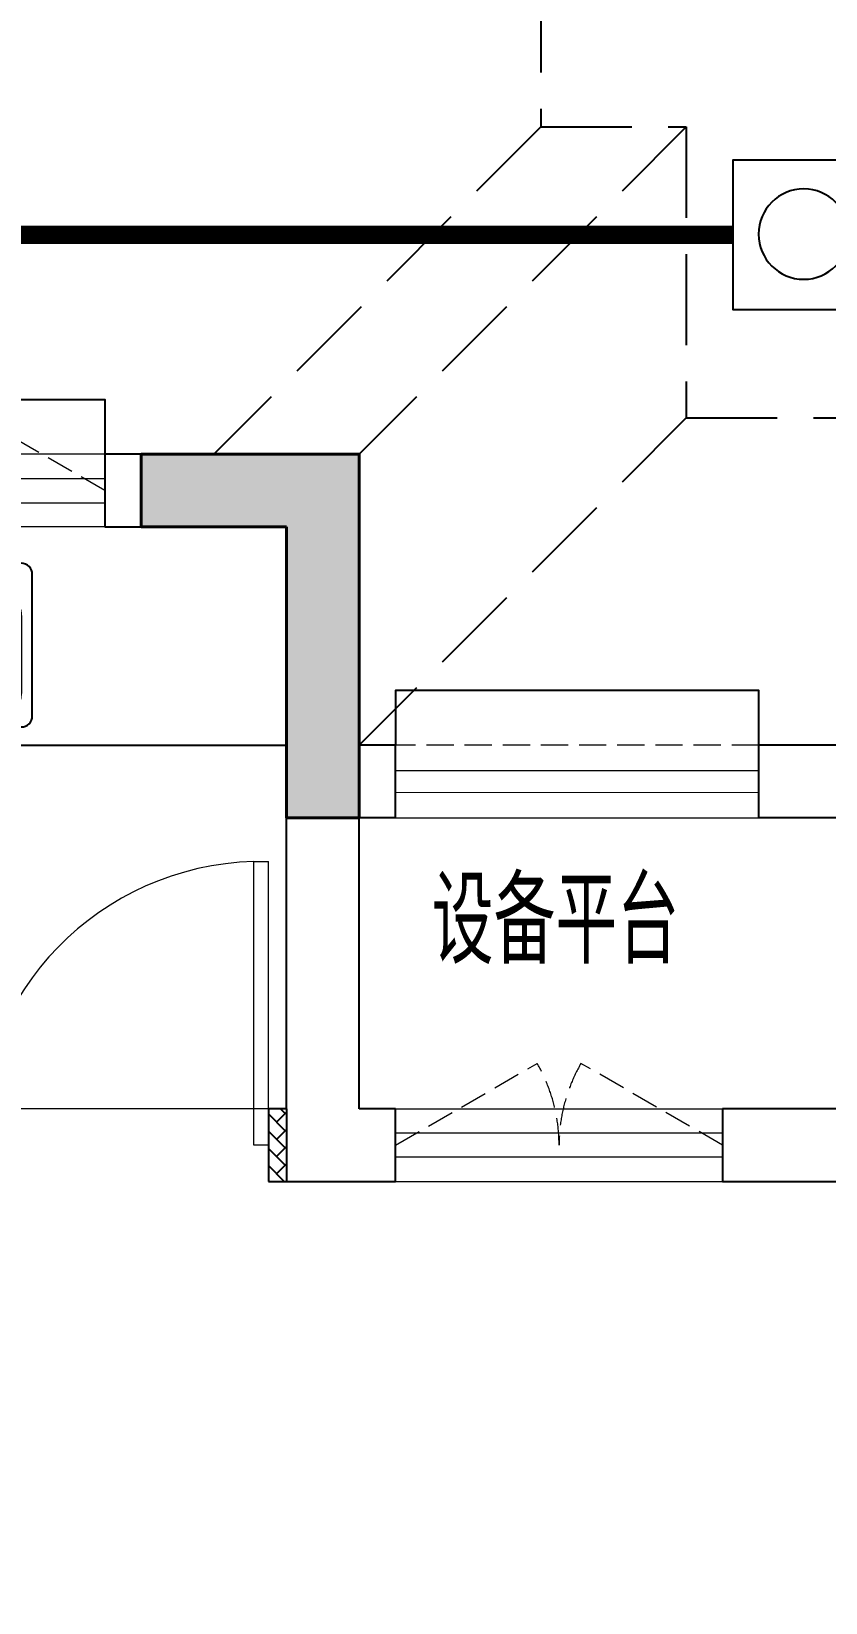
# Model space of a CAD drawing. Extents: x 3753737 to 4713801, y -857380 to 24339.
# Drawn here: x 4510247 to 4512432, y -733491 to -729171 of the extents above; entities that cross this region are included whole.
import ezdxf

# ---------------------------------------------------------------- set-up
doc = ezdxf.new("R2010")
doc.units = 0
doc.header["$LTSCALE"] = 1000
doc.header["$MEASUREMENT"] = 0
doc.linetypes.add('DASH', pattern=[0.35, 0.25, -0.1])
doc.layers.get('0').update_dxf_attribs({"linetype": 'CONTINUOUS'})
for name, color, linetype in [('!!DIM-动力', 7, 'CONTINUOUS'), ('!!电气', 1, 'CONTINUOUS'), ('AH-FURNITURE', 1, 'CONTINUOUS'), ('LVTRY', 252, 'CONTINUOUS'), ('WALL', 252, 'CONTINUOUS'), ('WIRE-综合布线', 5, 'DASH'), ('保温', 6, 'CONTINUOUS'), ('卫生间', 6, 'CONTINUOUS'), ('建筑-排气道', 252, 'CONTINUOUS'), ('看线', 185, 'CONTINUOUS')]:
    doc.layers.add(name, color=color, linetype=linetype)
for name, color, linetype, lineweight in [('COLUMN', 252, 'CONTINUOUS', 40), ('PUB_HATCH', 8, 'CONTINUOUS', 9), ('PUB_TEXT', 7, 'CONTINUOUS', 20), ('WINDOW', 146, 'CONTINUOUS', 20), ('平面-栏杆', 56, 'CONTINUOUS', 15), ('平面-看线', 252, 'CONTINUOUS', 15), ('平面-空调预留孔', 252, 'CONTINUOUS', 15), ('立面-洞口示意', 252, 'CONTINUOUS', 13)]:
    doc.layers.add(name, color=color, linetype=linetype, lineweight=lineweight)
doc.styles.add('DIM_FONT', font='SIMPLEX', dxfattribs={"width": 0.7, "bigfont": 'GBCBIG'})
doc.styles.get("Standard").update_dxf_attribs({"font": 'gbenor.shx', "bigfont": 'gbcbig.shx'})

# ---------------------------------------------------------------- blocks, each defined once
blk = doc.blocks.new('A$C148B7D8E')
at = {"layer": '卫生间', "color": 252, "linetype": 'DASH'}
for p, q in [((7300.000010908523, 10799.99611648254), (8200.000002083485, 9900.000007877126)), ((7700.002592263394, 10799.9963257052), (8600.002583438356, 9900.00021709979)), ((7300.000007618219, 10000.0000001312), (8200.000458202965, 9100.000000147615))]:
    blk.add_line(p, q, dxfattribs=at)
blk.add_lwpolyline([(16100.0017727029, 13999.99896146997), (16100.00177205505, 15399.99869960139), (7700.000186217541, 15399.9987034885), (7700.00259226287, 10799.99731380143), (7300.000010908523, 10799.99611648254), (7300.000007618219, 10000.0000001312), (900.0000073142583, 10000.00000001432), (900.000007365481, 9000.024217333877), (-899.9999926876626, 9000.024321453297), (-899.9999969094642, -900.0000000767177), (1750.000030706404, -899.999999850872), (1750.000019971107, -2099.999998709653), (23449.99997818546, -2099.999804583029), (23449.9999782659, -899.9999998953426), (25100.00000309735, -900.0000000060536)], dxfattribs=at)
blk = doc.blocks.new('rtyg7uyhg')
at = {"layer": 'LVTRY'}
for p, q in [((193590.3031336021, 45458.1133254503), (193590.3030643982, 45069.47696181395)), ((194234.6213208837, 45488.79502889935), (193620.9849572473, 45488.79513816872)), ((194265.3030643982, 45069.47684161765), (194265.3031336021, 45458.113205254)), ((193682.3485790417, 45406.97694542356), (193887.8216881326, 45406.97690883528)), ((193896.3984467548, 45429.87059594441), (193857.5823896687, 45326.26016876537)), ((193925.7802168131, 45440.40881343969), (193940.0533153456, 45432.16822680717)), ((194111.8940335871, 45406.97686893496), (194173.2576699507, 45406.97685800815)), ((193875.2965560293, 45316.03289288385), (193945.6178257855, 45401.45376218002)), ((193620.9848935069, 45130.84059271414), (193620.9849317512, 45345.61331998683)), ((193857.5823896687, 45326.26016876537), (193875.2965560293, 45316.03289288385)), ((194009.6212953876, 45345.61325078298), (194009.6212571432, 45130.84052351015)), ((194050.5303480524, 45130.84051622554), (194050.5303862967, 45345.61324349836)), ((194234.6212953876, 45345.61321071758), (194234.6212571432, 45130.84048344476)), ((193948.2576098526, 45069.47689807355), (193682.3485189436, 45069.47694542356)), ((194173.2576098526, 45069.47685800816), (194111.893973489, 45069.47686893508)), ((193620.9848771165, 45038.79513816872), (194234.621240753, 45038.79502889935))]:
    blk.add_line(p, q, dxfattribs=at)
for centre, radius in [((193866.4394935961, 45437.65873082454), 20.45454545454545), ((193989.1667663234, 45437.6587089707), 20.45454545454545), ((194070.9849481416, 45437.65869440146), 20.45454545454545), ((193815.3030944472, 45238.22692174855), 25.56818181818182), ((194137.4621853563, 45238.2268643822), 25.56818181818182)]:
    blk.add_circle(centre, radius, dxfattribs=at)
for centre, radius, start, end in [((193620.9849517839, 45458.11331998683), 30.68181818181818, 89.99998979807194, 179.9999897972382), ((194234.6213154203, 45458.11321071746), 30.68181818181818, 359.9999897972382, 89.99998979807194), ((193682.3485681149, 45345.61330905991), 61.36363636363636, 89.99998979807194, 179.9999897972382), ((193915.5529409315, 45422.69466753349), 20.45454545454545, 59.99998980057491, 159.4623117970261), ((193929.8260394641, 45414.45408090108), 20.45454545454545, 320.5376677968172, 59.99998980057491), ((193948.2576590239, 45345.6132617099), 61.36363636363636, 359.9999897972382, 89.99998979807194), ((194111.8940226603, 45345.61323257144), 61.36363636363636, 89.99998979807194, 179.9999897972382), ((194173.2576590239, 45345.6132216445), 61.36363636363636, 359.9999897972382, 89.99998979807194), ((193682.3485298705, 45130.84058178721), 61.36363636363636, 179.9999897972382, 269.9999897980719), ((193948.2576207797, 45130.8405344372), 61.36363636363636, 269.9999897980719, 359.9999897972382), ((194111.893984416, 45130.84050529861), 61.36363636363636, 179.9999897972382, 269.9999897980719), ((194173.2576207797, 45130.84049437181), 61.36363636363636, 269.9999897980719, 359.9999897972382), ((193620.9848825799, 45069.47695635049), 30.68181818181818, 179.9999897972382, 269.9999897980719), ((194234.6212462163, 45069.47684708112), 30.68181818181818, 269.9999897980719, 359.9999897972382)]:
    blk.add_arc(centre, radius, start, end, dxfattribs=at)
at = {"layer": 'LVTRY', "style": 'DIM_FONT', "width": 0.8, "flags": 9}
for tag in ['XSIZE', 'YSIZE']:
    blk.add_attdef(tag, (193927.8031388824, 45487.7665121054), '', height=0.5, rotation=89.99998979807198, dxfattribs=at)
blk = doc.blocks.new('A$C60D053AF')
at = {"layer": 'AH-FURNITURE', "color": 8}
for p, q in [((192.50000075961, -70.99998518347275), (327.5735938884318, -70.99998518347275)), ((355.8578651358839, -82.71571393602062), (384.1611659948248, -129.0190147949615)), ((232.5000007597264, -89.99999966996256), (128.2842720070621, -89.99999966996256)), ((232.5000007597264, -109.9999996698461), (128.2842720075278, -109.9999996699626)), ((192.50000075961, -90.99998518347275), (327.5735938884318, -90.99998518347275)), ((245.0000007597264, -129.4999851834727), (245.0000007597264, -122.4999996698461)), ((265.0000007597264, -129.4999851834727), (265.0000007597264, -122.4999996698461)), ((341.7157295121578, -96.85784955974668), (370.0190303710988, -143.1611504186876)), ((255.0000007597264, -280.9999851834727), (255.0000007597264, -250.9999851834727)), ((393.0000007597264, -280.9999851834727), (393.0000007597264, -250.9999851834727)), ((255.0000007597264, -280.9999851834727), (393.0000007597264, -280.9999851834727))]:
    blk.add_line(p, q, dxfattribs=at)
for points in [[(170.00000075961, -67.99998518347275, 1), (170.00000075961, -93.99998518358916), (192.50000075961, -93.99998518347275), (192.50000075961, -67.99998518347275)], [(234.0000007597264, -250.9999851834727), (414.0000007597264, -250.9999851834727, 0.4142135623730951), (424.0000007597264, -240.9999851834727), (424.0000007597264, -110.9999851834727, 0.4142135623730951), (414.0000007597264, -100.9999851834727), (234.0000007597264, -100.9999851834727, 0.4142135623730951), (224.0000007597264, -110.9999851834727), (224.0000007597264, -240.9999851834727, 0.4142135623730951)], [(268.0000007597264, -122.4999996698461), (268.0000007597264, -106.9999996698461, 0.4142135623724265), (248.0000007597264, -86.99999966984615), (232.5000007597264, -86.99999966984615), (232.50000075961, -112.9999996698461), (242.0000007597264, -112.9999996698461), (242.0000007597264, -122.4999996698461)], [(242.0000007597264, -151.9999851834727, 1), (268.0000007597264, -151.9999851834727), (268.0000007597264, -129.4999851834727), (242.0000007597264, -129.4999851834727)], [(383.8076126043452, -161.1923733388539, 1), (402.192388915224, -142.8075970279751), (386.2824863384012, -126.8976944513852), (367.8977100276388, -145.282470762264)]]:
    blk.add_lwpolyline(points, format="xyb", close=True, dxfattribs=at)
for centre, radius in [((100.0000007598428, -99.99999967066105), 30), ((255.0000007597264, -151.9999851834727), 15), ((255.0000007597264, -151.9999851834727), 10), ((393.0000007597264, -151.9999851834727), 15), ((393.0000007597264, -151.9999851834727), 10)]:
    blk.add_circle(centre, radius, dxfattribs=at)
for radius in [40, 20]:
    blk.add_arc((327.5735938884318, -110.9999851834727), radius, 45, 90, dxfattribs=at)
blk = doc.blocks.new('A-Kitchen-7')
at = {"layer": 'LVTRY'}
for p, q in [((-518.6581278588565, 779.725278688129), (-7.244008776673581, 834.3051076843403)), ((-3.585880917788018, 810.5855355854728), (-515, 756.005706589378)), ((-7.244008776673581, 834.3051076843403), (-3.585880917788018, 810.5855355854728)), ((-515, 756.005706589378), (-518.6581278588565, 779.725278688129)), ((-485.6368437646597, 760.5342107040924), (-484.9384396369278, 756.005706589378)), ((-29.12075551543967, 766.9560861630598), (-112.0975807690556, 756.005706589378)), ((-29.12075551546877, 766.9560861630598), (-35.20590834700852, 806.4126680237241)), ((515, 780), (-5.820766091346741e-11, 780)), ((0, 756.005706589378), (-5.820766091346741e-11, 780)), ((515, 756.005706589378), (515, 780)), ((515, 756.005706589378), (-515, 756.005706589378)), ((-515, 756.005706589378), (-515, 40)), ((515, 40), (515, 756.005706589378)), ((-515, 40), (515, 40))]:
    blk.add_line(p, q, dxfattribs=at)
blk.add_lwpolyline([(-468.9430810984049, 40), (-468.9430810984049, 0), (468.9430810984049, 0), (468.9430810984632, 40)], close=True, dxfattribs=at)
blk = doc.blocks.new('FRSDFDGDGDRGDR')
at = {"layer": '平面-空调预留孔', "color": 252}
for p, q in [((699612.3179923807, 775043.9561356568), (699612.3179923807, 775441.1561356868)), ((699618.9179923869, 775447.756135683), (699746.3179923192, 775447.756135683)), ((699746.3179923192, 775447.756135683), (699746.3179923192, 775355.3561357355)), ((699726.5179923008, 775348.7561357393), (699739.7179923131, 775348.7561357393)), ((699719.9179922946, 775342.156135743), (699719.9179922946, 775142.9561356006)), ((699726.5179923008, 775136.3561356043), (699739.7179923131, 775136.3561356043)), ((699746.3179923192, 775129.7561356081), (699746.3179923192, 775037.3561356605)), ((699746.3179923192, 775037.3561356605), (699618.9179923869, 775037.3561356605))]:
    blk.add_line(p, q, dxfattribs=at)
blk.add_lwpolyline([(699766.1179923377, 775166.7161355871), (699792.5179923623, 775153.5161355946), (699792.5179923623, 775057.1561356493), (699766.1179923377, 775043.9561356568), (699766.1179923377, 775017.5561356718), (699618.9179923869, 775017.5561356718, -0.4142135623730951), (699592.5179923623, 775043.9561356568), (699592.5179923623, 775441.1561356868, -0.4142135623730951), (699618.9179923869, 775467.5561356718), (699766.1179923377, 775467.5561356718), (699766.1179923377, 775441.1561356868), (699792.5179923623, 775427.9561356943), (699792.5179923623, 775331.596135749), (699766.1179923377, 775318.3961357565)], format="xyb", close=True, dxfattribs=at)
for centre, radius in [((699739.7179923131, 775331.596135749), 10.55999999400228), ((699739.7179923131, 775243.1561357992), 15.83999999100342), ((699739.7179923131, 775153.5161355946), 10.55999999400228)]:
    blk.add_circle(centre, radius, dxfattribs=at)
for centre, radius, start, end in [((699618.917992382, 775441.1561356819), 6.600000001199078, 89.99999995997936, 179.9999999533093), ((699726.5179922959, 775342.1561357381), 6.600000001199078, 89.99999995997936, 179.9999999533093), ((699739.717992318, 775355.3561357405), 6.600000001206354, 269.9999999599793, 359.9999999533093), ((699726.5179922959, 775142.9561356056), 6.600000001199078, 180.0000000400206, 270.0000000533608), ((699739.717992318, 775129.7561356032), 6.600000001206354, 4.002063966804346e-08, 90.00000005336085), ((699618.917992382, 775043.9561356618), 6.600000001199078, 180.0000000400206, 270.0000000533608)]:
    blk.add_arc(centre, radius, start, end, dxfattribs=at)
blk = doc.blocks.new('*U136')
h = blk.add_hatch(color=5)
h.set_gradient(color1=(0, 0, 255), rotation=180, tint=1)
h.paths.add_polyline_path([(3.524958103184869e-15, -2.819966482547906e-15), (-6.350000000000009, -6.349999999999992), (-6.350000000000001, -2.159000000000014), (-15, -2.158999999999999), (-14.99999999999999, 2.159000000000044), (-6.349999999999993, 2.159000000000029), (-6.349999999999985, 6.350000000000009)])
at = {"color": 0, "linetype": 'Continuous'}
blk.add_lwpolyline([(3.524958103184869e-15, -2.819966482547906e-15), (-6.350000000000009, -6.349999999999992), (-6.350000000000001, -2.159000000000014), (-15, -2.158999999999999), (-14.99999999999999, 2.159000000000044), (-6.349999999999993, 2.159000000000029), (-6.349999999999985, 6.350000000000009)], close=True, dxfattribs=at)
blk = doc.blocks.new('GDGDRGDRGRD')
at = {"layer": 'PUB_HATCH'}
blk.add_hatch(color=252, dxfattribs=at).paths.add_polyline_path([(430319.8194221912, 370173.5999658863), (430319.8194221912, 370443.5999658863), (430179.8194221912, 370443.5999658863), (430179.8194221912, 370428.5999658863), (430284.8194221912, 370428.5999658863), (430304.8194221912, 370408.5999658863), (430304.8194221912, 370208.5999658863), (430284.8194221912, 370188.5999658863), (429964.8194221912, 370188.5999658863), (429944.8194221912, 370208.5999658863), (429944.8194221912, 370408.5999658863), (429964.8194221912, 370428.5999658863), (430069.8194221912, 370428.5999658863), (430069.8194221912, 370443.5999658863), (429929.8194221912, 370443.5999658863), (429929.8194221912, 370173.5999658863)])
at = {"layer": 'LVTRY', "color": 251}
for p, q in [((430080.5498987493, 371515.3769317719), (429864.6097976839, 371758.3326651105)), ((430334.8192843065, 371758.3326651105), (429864.6097976839, 371758.3326651105)), ((429864.6097976839, 371758.3326651105), (429864.6097976839, 370858.3326651105)), ((430234.8192843063, 370858.3326651105), (430234.8192843063, 371758.3326651105)), ((430334.8192843065, 371515.3769317719), (430080.5498987493, 371515.3769317719)), ((430080.5498987493, 371515.3769317719), (430080.5498987493, 371100.2783888946)), ((429864.6097976839, 370858.3326651105), (430080.5498987493, 371100.2783888946)), ((430080.5498987493, 371100.2783888946), (430334.8192843065, 371100.2783888946)), ((429864.6097976839, 370858.3326651105), (430334.8192843065, 370858.3326651105))]:
    blk.add_line(p, q, dxfattribs=at)
at = {"layer": 'LVTRY'}
for p, q in [((429914.8192843065, 370948.3326651105), (429914.8192843065, 371668.3326651105)), ((429924.8192843065, 371678.3326651105), (430324.8192843065, 371678.3326651106)), ((430234.8192843063, 371668.3326651106), (430234.819284306, 370948.3326651105)), ((429994.8192843065, 371628.3326651106), (429994.8192843065, 371418.3326651106)), ((429999.8192843065, 371628.3326651106), (429999.8192843065, 371418.3326651106)), ((430289.8192843065, 371638.3326651107), (430004.8192843065, 371638.3326651106)), ((430289.8192843065, 371633.3326651107), (430004.8192843065, 371633.3326651106)), ((430045.069284306, 371658.3326651107), (430045.069284306, 371568.3326651106)), ((430049.569284306, 371658.3326651107), (430045.069284306, 371658.3326651107)), ((430049.569284306, 371568.3326651106), (430049.569284306, 371658.3326651107)), ((430194.8192843063, 371418.3326651106), (430194.8192843063, 371628.3326651107)), ((430199.8192843063, 371418.3326651106), (430199.8192843063, 371628.3326651107)), ((430045.069284306, 371568.3326651106), (430049.569284306, 371568.3326651106)), ((429974.8192843067, 371525.5826651108), (430102.3192843067, 371525.5826651108)), ((429974.8192843067, 371521.0826651108), (429974.8192843067, 371525.5826651108)), ((430102.3192843067, 371521.0826651108), (429974.8192843067, 371521.0826651108)), ((430219.819284306, 371525.5826651108), (430092.319284306, 371525.5826651108)), ((430092.319284306, 371525.5826651108), (430092.319284306, 371521.0826651108)), ((430092.319284306, 371521.0826651108), (430219.819284306, 371521.0826651108)), ((430102.3192843067, 371525.5826651108), (430102.3192843067, 371521.0826651108)), ((430219.819284306, 371521.0826651108), (430219.819284306, 371525.5826651108)), ((430234.8192843063, 371100.2783888946), (430234.8192843063, 371515.3769317719)), ((430045.069284306, 371388.3326651105), (430045.069284306, 371478.3326651106)), ((430045.069284306, 371478.3326651106), (430049.569284306, 371478.3326651106)), ((430049.569284306, 371478.3326651106), (430049.569284306, 371388.3326651105)), ((430004.8192843065, 371413.3326651106), (430289.8192843065, 371413.3326651106)), ((430004.8192843065, 371408.3326651106), (430289.8192843065, 371408.3326651106)), ((429954.8192843065, 371338.9358614974), (429954.8192843065, 371377.7294687249)), ((430049.569284306, 371388.3326651105), (430045.069284306, 371388.3326651105)), ((429935.4224806934, 371358.3326651105), (429974.2160879209, 371358.3326651105)), ((429954.8192843065, 371238.9358614974), (429954.8192843065, 371277.7294687249)), ((429935.4224806934, 371258.3326651105), (429974.2160879209, 371258.3326651105)), ((429994.8192843065, 370988.3326651105), (429994.8192843065, 371198.3326651105)), ((429999.8192843065, 370988.3326651105), (429999.8192843065, 371198.3326651105)), ((430004.8192843065, 371208.3326651105), (430289.8192843065, 371208.3326651105)), ((430004.8192843065, 371203.3326651105), (430289.8192843065, 371203.3326651105)), ((430045.069284306, 371228.3326651105), (430045.069284306, 371138.3326651105)), ((430049.569284306, 371228.3326651105), (430045.069284306, 371228.3326651105)), ((430049.569284306, 371138.3326651105), (430049.569284306, 371228.3326651105)), ((430194.8192843063, 371198.3326651105), (430194.8192843063, 370988.3326651104)), ((430199.8192843063, 371198.3326651105), (430199.8192843063, 370988.3326651104)), ((430045.069284306, 371138.3326651105), (430049.569284306, 371138.3326651105)), ((430102.3192843067, 371095.5826651102), (429974.8192843067, 371095.5826651102)), ((429974.8192843067, 371095.5826651102), (429974.8192843067, 371091.0826651102)), ((429974.8192843067, 371091.0826651102), (430102.3192843067, 371091.0826651102)), ((430092.319284306, 371091.0826651102), (430092.319284306, 371095.5826651102)), ((430092.319284306, 371095.5826651102), (430219.819284306, 371095.5826651102)), ((430219.819284306, 371091.0826651102), (430092.319284306, 371091.0826651102)), ((430102.3192843067, 371091.0826651102), (430102.3192843067, 371095.5826651102)), ((430219.819284306, 371095.5826651102), (430219.819284306, 371091.0826651102)), ((430045.069284306, 370958.3326651105), (430045.069284306, 371048.3326651105)), ((430045.069284306, 371048.3326651105), (430049.569284306, 371048.3326651105)), ((430049.569284306, 371048.3326651105), (430049.569284306, 370958.3326651105)), ((430289.8192843065, 370983.3326651104), (430004.8192843065, 370983.3326651105)), ((430289.8192843065, 370978.3326651104), (430004.8192843065, 370978.3326651105)), ((430324.8192843063, 370938.3326651105), (429924.8192843065, 370938.3326651105)), ((430049.569284306, 370958.3326651105), (430045.069284306, 370958.3326651105))]:
    blk.add_line(p, q, dxfattribs=at)
at = {"layer": 'LVTRY', "color": 252}
for p, q in [((430069.8194221912, 370428.5999658863), (430069.8194221912, 370443.5999658863)), ((430179.8194221912, 370428.5999658863), (430179.8194221912, 370443.5999658863))]:
    blk.add_line(p, q, dxfattribs=at)
at = {"layer": 'LVTRY'}
blk.add_lwpolyline([(429608.8200653884, 370758.3318186465), (429734.819284306, 370758.3318186465), (429734.8192843065, 371758.3324083135), (427634.8193110233, 371758.3326651104)], dxfattribs=at)
at = {"layer": 'LVTRY', "color": 252}
for points in [[(430334.8194221912, 370158.5999658863), (429914.8194221912, 370158.5999658863), (429914.8194221912, 370458.5999658863), (430334.8194221912, 370458.5999658863)], [(430319.8194221912, 370173.5999658863), (429929.8194221912, 370173.5999658863), (429929.8194221912, 370443.5999658863), (430319.8194221912, 370443.5999658863)], [(429964.8194221912, 370428.5999658863), (430284.8194221912, 370428.5999658863), (430304.8194221912, 370408.5999658863), (430304.8194221912, 370208.5999658863), (430284.8194221912, 370188.5999658863), (429964.8194221912, 370188.5999658863), (429944.8194221912, 370208.5999658863), (429944.8194221912, 370408.5999658863), (429964.8194221912, 370428.5999658863)]]:
    blk.add_lwpolyline(points, close=True, dxfattribs=at)
at = {"layer": 'LVTRY'}
for centre, radius in [((430147.3192843065, 371523.3326651106), 29.7), ((430147.3192843065, 371523.3326651106), 11.7), ((429954.8192843065, 371358.3326651105), 16.99680361435897), ((429954.8192843065, 371258.3326651105), 16.99680361435897), ((430147.3192843065, 371093.3326651105), 29.7), ((430147.3192843065, 371093.3326651105), 11.7)]:
    blk.add_circle(centre, radius, dxfattribs=at)
for centre, radius, start, end in [((429924.8192843065, 371668.3326651105), 10, 90, 180), ((430224.8192843063, 371668.3326651106), 10, 0, 90), ((430004.8192843065, 371628.3326651106), 10, 90, 180), ((430004.8192843065, 371628.3326651106), 5, 90, 180), ((430189.8192843063, 371628.3326651107), 10, 0, 90), ((430189.8192843063, 371628.3326651107), 5, 0, 90), ((430047.3192843063, 371523.3326651106), 56.7, 2.274239184178576, 87.72576081585424), ((430147.3192843065, 371523.3326651106), 56.7, 92.27423918414576, 177.7257608158206), ((430047.3192843063, 371523.3326651106), 52.2, 2.470411041650347, 87.52958895835897), ((430147.3192843065, 371523.3326651106), 52.2, 92.47041104164106, 177.5295889583496), ((430047.3192843063, 371523.3326651106), 56.7, 272.2742391841458, 357.7257608158206), ((430047.3192843063, 371523.3326651106), 52.2, 272.4704110416411, 357.5295889583505), ((430147.3192843065, 371523.3326651106), 56.7, 182.2742391841786, 267.7257608158542), ((430147.3192843065, 371523.3326651106), 52.2, 182.4704110416495, 267.5295889583589), ((430004.8192843065, 371418.3326651106), 10, 180, 270), ((430004.8192843065, 371418.3326651106), 5, 180, 270), ((430189.8192843063, 371418.3326651106), 5, 270, 0), ((430189.8192843063, 371418.3326651106), 10, 270, 0), ((430004.8192843065, 371198.3326651105), 10, 90, 180), ((430004.8192843065, 371198.3326651105), 5, 90, 180), ((430189.8192843063, 371198.3326651105), 10, 0, 90), ((430189.8192843063, 371198.3326651105), 5, 0, 90), ((430047.3192843063, 371093.3326651105), 56.7, 2.274239184178576, 87.72576081585424), ((430147.3192843065, 371093.3326651105), 56.7, 92.27423918414576, 177.7257608158206), ((430047.3192843063, 371093.3326651105), 52.2, 2.470411041650347, 87.52958895835897), ((430147.3192843065, 371093.3326651105), 52.2, 92.47041104164106, 177.5295889583496), ((430047.3192843063, 371093.3326651105), 56.7, 272.2742391841458, 357.7257608158206), ((430047.3192843063, 371093.3326651105), 52.2, 272.4704110416411, 357.5295889583505), ((430147.3192843065, 371093.3326651105), 56.7, 182.2742391841786, 267.7257608158542), ((430147.3192843065, 371093.3326651105), 52.2, 182.4704110416495, 267.5295889583589), ((430004.8192843065, 370988.3326651105), 10, 180, 270), ((430004.8192843065, 370988.3326651105), 5, 180, 270), ((430189.8192843063, 370988.3326651104), 5, 270, 0), ((430189.8192843063, 370988.3326651104), 10, 270, 0), ((429924.8192843065, 370948.3326651105), 10, 180, 270), ((430224.819284306, 370948.3326651105), 10, 270, 0)]:
    blk.add_arc(centre, radius, start, end, dxfattribs=at)
at = {"layer": '立面-洞口示意', "color": 252}
blk.add_lwpolyline([(430334.8194221912, 370158.5999658863), (430071.267485077, 370252.5493491433), (429914.8194221912, 370458.5999658863)], dxfattribs=at)
at = {"xscale": -1, "rotation": 270}
blk.add_blockref('FRSDFDGDGDRGDR', (-345582.7355588751, -327434.1861710575), dxfattribs=at)
at = {"rotation": 270}
blk.add_blockref('A$C60D053AF', (430334.8190180612, 372358.3312170932), dxfattribs=at)
at = {"xscale": -1}
blk.add_blockref('rtyg7uyhg', (622599.6224451121, 326769.5373516738), dxfattribs=at)
at = {"layer": 'LVTRY', "color": 1, "extrusion": (0, 0, -1), "xscale": -0.7999999999883585, "yscale": 0.7999999999883585, "zscale": -0.7999999999883585}
blk.add_blockref('A-Kitchen-7', (-429196.8200653944, 370158.6015610829), dxfattribs=at)
at = {"layer": '建筑-排气道', "xscale": -5, "yscale": 5, "zscale": 5, "rotation": 90}
blk.add_blockref('*U136', (430134.7224746661, 370490.9122366606), dxfattribs=at)
blk = doc.blocks.new('GFDGFSDFGD')
at = {"layer": 'PUB_HATCH'}
blk.add_hatch(color=256, dxfattribs=at).paths.add_polyline_path([(461916.709151936, 374823.7249912273), (461916.7092202038, 374623.7240320508), (462316.6248621864, 374623.7242368265), (462316.6248093613, 373823.7245942427), (462516.6239908519, 373823.7238780342), (462516.6245610018, 374823.7248459149)])
at = {"layer": 'COLUMN', "color": 252}
for p, q in [((461916.709151936, 374823.7249912273), (461916.7092202038, 374623.7240320508)), ((462516.6245610018, 374823.7248459149), (461916.709151936, 374823.7249912273)), ((462516.6239908519, 373823.7238780342), (462516.6245610018, 374823.7248459149)), ((461916.7092202038, 374623.7240320508), (462316.6248621864, 374623.7242368265)), ((462316.6248621864, 374623.7242368265), (462316.6248093613, 373823.7245942427)), ((462316.6248093613, 373823.7245942427), (462516.6239908519, 373823.7238780342))]:
    blk.add_line(p, q, dxfattribs=at)
blk = doc.blocks.new('GDFGDGRD')
at = {"layer": '保温', "linetype": 'ByBlock', "ltscale": 10}
h = blk.add_hatch(dxfattribs=at)
h.set_pattern_fill('AR-HBONE', color=251, scale=55)
h.set_pattern_definition([(45, (0, 0), (0, 47.41575231924514), [100.584, -33.528]), (135, (23.70786, 23.70786), (3.05311331771918e-15, 47.41575231924513), [100.584, -33.528])])
h.paths.add_polyline_path([(428966.578379888, 372823.7247212567), (428966.5790232959, 373023.7247251226), (428916.5790233049, 373023.7249310016), (428916.5783798971, 372823.7249271357)])
at = {"layer": '保温', "color": 251, "linetype": 'ByBlock', "ltscale": 10}
blk.add_line((428916.5787015874, 373023.7248241272), (428916.578701565, 372823.724824273), dxfattribs=at)
blk = doc.blocks.new('$DorLib2D$00000001')
for p, q in [((0.45, 0.9750000000000001), (0.5000000000000002, 0.9750000000000001)), ((0.45, 0), (0.45, 0.9750000000000001)), ((0.5, 0), (0.5, 0.9750000000000001)), ((0.5, 0), (0.45, 0))]:
    blk.add_line(p, q)
at = {"lineweight": 13}
blk.add_arc((0.475, 0), 0.975, 91.4692835813538, 180, dxfattribs=at)
blk = doc.blocks.new('$WINLIB2D$00000001')
at = {"color": 0}
for points in [[(-0.4999999999999964, 0.5000000000000142), (-0.4999999999999964, -0.4999999999999858)], [(-0.4999999999999964, 0.5000000000000142), (0.5000000000000036, 0.5000000000000142)], [(0.5000000000000036, -0.4999999999999858), (0.5000000000000036, 0.5000000000000142)], [(0.5000000000000036, 0.1666666666666714), (-0.4999999999999964, 0.1666666666666714)], [(0.5000000000000036, -0.1666666666666572), (-0.4999999999999964, -0.1666666666666572)], [(-0.4999999999999964, -0.4999999999999858), (0.5000000000000036, -0.4999999999999858)]]:
    blk.add_lwpolyline(points, dxfattribs=at)
blk = doc.blocks.new('A$C5F341E43')
at = {"layer": 'WALL', "color": 252}
for p, q in [((41900.00000991373, 10999.99999903199), (41199.99899732426, 10999.99999898719)), ((41199.99899732426, 10999.99999898719), (41199.99899733705, 10799.99999898723)), ((41900.00000990069, 10199.99999134099), (41900.00000991373, 10999.99999903199)), ((41199.99899733705, 10799.99999898723), (41700.00000991047, 10799.99999901921)), ((41700.00000989903, 10099.99999134359), (41700.00000991047, 10799.99999901921)), ((41999.99949709047, 10199.9999913401), (41900.00000990069, 10199.99999134099)), ((41999.9994970886, 9999.999991340097), (41999.99949709047, 10199.9999913401)), ((43600.00000950223, 10199.99999132414), (43000.00000980422, 10199.99999133637)), ((43000.00000980012, 9999.999991336372), (43000.00000980422, 10199.99999133637)), ((41700.00000988481, 9199.999991430292), (41700.00000989903, 10099.99999134354)), ((41900.00000988476, 9199.999991272005), (41900.00000989742, 9999.999991341023)), ((41999.9994970886, 9999.999991340097), (41900.00000989742, 9999.999991341023)), ((43400.00000949668, 9999.999991328224), (43000.00000980012, 9999.999991336372)), ((41700.00000988481, 9199.999991430292), (41649.99963728258, 9199.999991430806)), ((41649.99963728258, 9199.999991430806), (41649.99963728046, 8999.99999143084)), ((42000.0000143308, 9199.99999126768), (41900.00000988476, 9199.999991272005)), ((42000.0000143222, 8999.999991267681), (42000.0000143308, 9199.99999126768)), ((43500.00000947399, 9199.999991203193), (42900.0000143308, 9199.999991228973)), ((42900.0000143308, 9199.999991228973), (42900.00001432221, 8999.999991228984)), ((41649.99963728046, 8999.99999143084), (41800.00000986165, 8999.999991429271)), ((41800.00000985841, 8999.999991276301), (42000.0000143222, 8999.999991267681)), ((42900.00001432221, 8999.999991228984), (43400.00000944241, 8999.999991207505))]:
    blk.add_line(p, q, dxfattribs=at)
at = {"layer": 'WINDOW', "color": 252}
blk.add_line((41649.99963728257, 9199.99999143086), (40849.99963728257, 9199.999991439325), dxfattribs=at)
at = {"layer": 'WINDOW', "color": 252, "linetype": 'DASH', "ltscale": 0.3}
for points in [[(41199.99899762031, 10899.99999895226), (40680.38356591947, 11200.00019311788, 0.1316523369510079), (40599.99899766967, 10900.00052130572)], [(42000.00001417659, 9099.999382140115), (42389.75320348516, 9324.927040456096, -0.131605288826864), (42450.00001422688, 9099.999382168753)], [(42900.00001427624, 9099.999382140115), (42510.24682496767, 9324.927040456096, 0.131605288826864), (42450.00001422688, 9099.999382168753)]]:
    blk.add_lwpolyline(points, format="xyb", dxfattribs=at)
at = {"layer": '平面-栏杆', "color": 252}
for points in [[(41999.99950164277, 10130.14072239539), (42999.99741312861, 10130.29709000164)], [(41999.99950164277, 10070.14072239539), (42999.99741312861, 10070.29709000164)]]:
    blk.add_lwpolyline(points, dxfattribs=at)
at = {"layer": '平面-看线', "color": 252, "linetype": 'DASH', "ltscale": 0.3}
blk.add_lwpolyline([(43000.00000980869, 10199.99999133684), (42000.00000999868, 10199.99999138503)], dxfattribs=at)
at = {"layer": '平面-看线', "color": 252}
blk.add_lwpolyline([(42000.00000999868, 9999.999991385033), (43000.00000980217, 9999.999991336837)], dxfattribs=at)
at = {"layer": '看线', "color": 252, "ltscale": 0.5}
for points in [[(39999.99899731856, 10999.99999888928), (39999.99899731856, 11149.99999888928), (41199.99951003026, 11149.99999889859), (41199.99951052759, 10999.99999889301)], [(42999.99997927155, 10200.00000500912), (42999.99997889902, 10350.00000500912), (41999.99946618732, 10350.0000025325), (41999.99946606252, 10200.00000252691)]]:
    blk.add_lwpolyline(points, dxfattribs=at)
at = {"color": 252, "xscale": -1}
for name, p in [('A$C148B7D8E', (50099.99999934249, 1099.99999117502)), ('GDGDRGDRGRD', (469334.819325476, -361558.331827242)), ('GDFGDGRD', (470616.578702189, -363823.7248325947))]:
    blk.add_blockref(name, p, dxfattribs=at)
at = {"color": 252}
blk.add_blockref('GFDGFSDFGD', (-420616.5786992437, -363823.7248326879), dxfattribs=at)
at = {"layer": 'WINDOW', "color": 252}
for name, p, xscale, yscale, zscale, rotation in [('$WINLIB2D$00000001', (40599.99899733067, 10899.99999894884), -1200, -200, -1200, 3.665382377524044e-09), ('$DorLib2D$00000001', (41249.99963728151, 9099.999991435092), -800, -800, -800, 179.9999999993937), ('$WINLIB2D$00000001', (42450.00001432654, 9099.999991248347), -900, 200, -900, 179.999999997536)]:
    blk.add_blockref(name, p, dxfattribs=dict(at, xscale=xscale, yscale=yscale, zscale=zscale, rotation=rotation))
at = {"layer": 'PUB_TEXT', "color": 252}
blk.add_text('设备平台', height=236.3120567375886, dxfattribs=at).set_placement((42099.76381654385, 9598.96812579059))
blk = doc.blocks.new('dfgdsgsdg')
at = {"layer": '!!DIM-动力'}
blk.add_lwpolyline([(1783912.565935214, 547079.076689614), (1784299.940448082, 547079.076689614), (1784299.940448082, 546667.7692513913), (1783912.565935214, 546667.7692513913)], close=True, dxfattribs=at)
blk.add_circle((1784105.066896898, 546875.312440549), 124.2301113614812, dxfattribs=at)

msp = doc.modelspace()

# ---------------------------------------------------------------- linework, layer by layer
at = {"layer": 'WIRE-综合布线', "color": 4, "const_width": 50}
msp.add_lwpolyline([(4512176.943426786, -729730.4955741342), (4508729.520088414, -729730.4955741342)], dxfattribs=at)

# ---------------------------------------------------------------- block references
at = {"layer": '!!DIM-动力', "xscale": -1, "rotation": 359.9982631100344}
msp.add_blockref('dfgdsgsdg', (6296460.304888721, -1276658.00836226), dxfattribs=at)
at = {"layer": '!!电气'}
msp.add_blockref('A$C5F341E43', (4469248.63177754, -741333.7728230425), dxfattribs=at)

doc.saveas('drawing.dxf')
